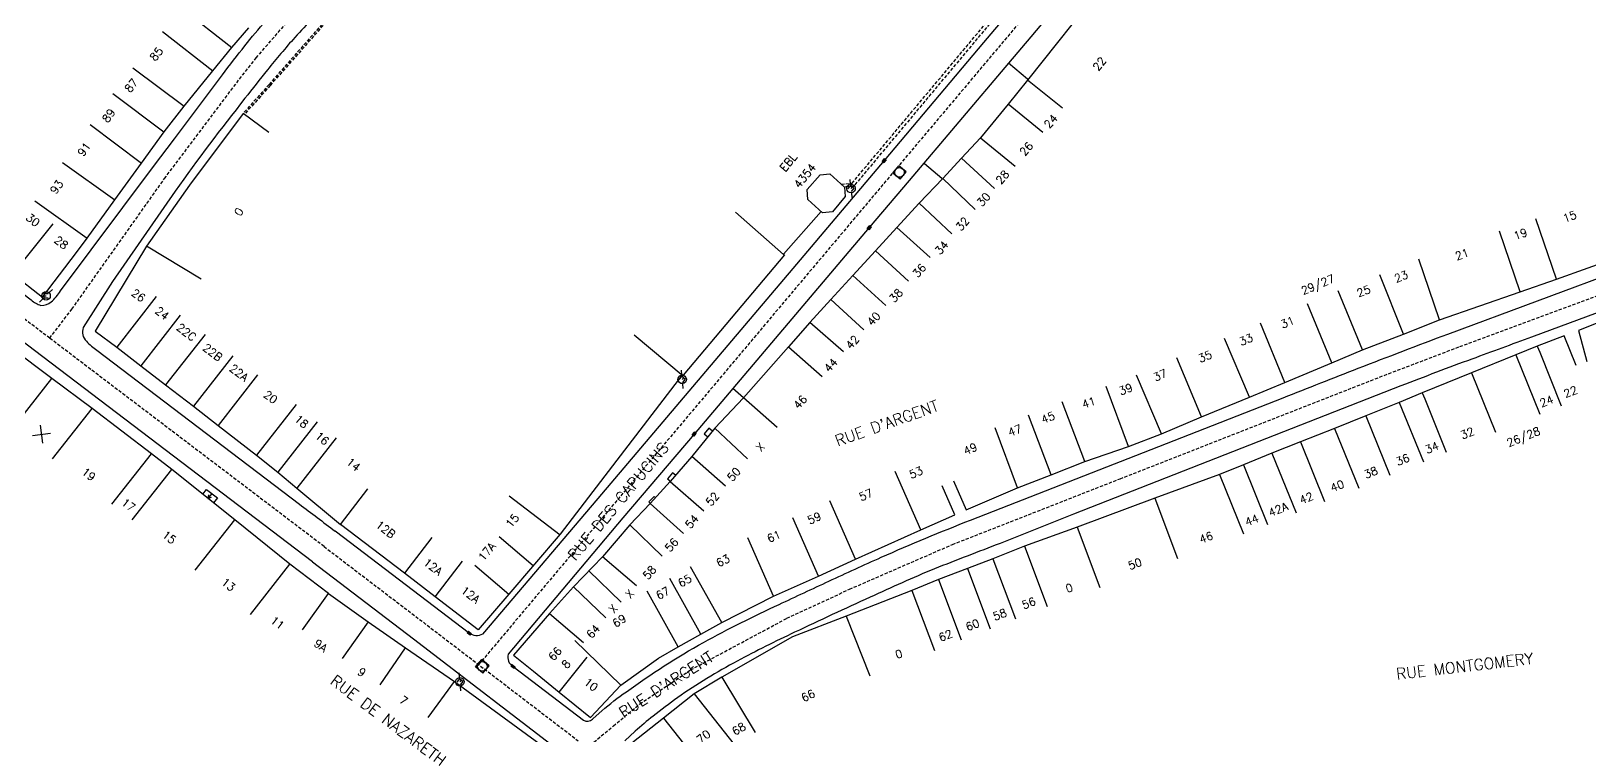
# Model space of a CAD drawing. Header units: millimetres. Extents: x 126000 to 127000, y 153000 to 154000.
# Drawn here: x 126389 to 126632.5, y 153689.6 to 153799.6 of the extents above; entities that cross this region are included whole.
import ezdxf
from ezdxf.enums import TextEntityAlignment as Align

# ---------------------------------------------------------------- set-up
doc = ezdxf.new("R2010")
doc.units = ezdxf.units.MM
doc.linetypes.add('DASHED', pattern=[0.75, 0.5, -0.25])
doc.layers.get('0').update_dxf_attribs({"linetype": 'CONTINUOUS'})
for name, color, linetype in [('W0001', 6, 'DASHED'), ('W0008', 7, 'CONTINUOUS'), ('W0100', 7, 'CONTINUOUS'), ('W0105', 7, 'CONTINUOUS'), ('W0112', 1, 'DASHED'), ('W0400', 7, 'CONTINUOUS'), ('W0420', 7, 'CONTINUOUS'), ('W0471', 7, 'CONTINUOUS'), ('W0989', 7, 'CONTINUOUS'), ('W0991', 7, 'CONTINUOUS'), ('W1102', 7, 'CONTINUOUS')]:
    doc.layers.add(name, color=color, linetype=linetype)
doc.styles.get("Standard").update_dxf_attribs({"font": 'romans.shx', "width": 0.85})

# ---------------------------------------------------------------- blocks, each defined once
blk = doc.blocks.new('t991o')
at = {"color": 0, "linetype": 'Continuous'}
for p, q in [((-1, 1), (1, -1)), ((-1, -1), (1, 1))]:
    blk.add_line(p, q, dxfattribs=at)
blk = doc.blocks.new('T400')
for p, q in [((-0.15, 0.3), (0.15, 0.3)), ((-0.15, -0.25), (-0.15, 0.3)), ((-0.15, 0.15), (0.15, 0.15)), ((-0.15, 0), (0.15, 0)), ((0.15, 0.3), (0.15, -0.25)), ((-0.15, -0.15), (0.15, -0.15)), ((-0.15, -0.25), (-0.15, -0.3)), ((-0.15, -0.3), (0.15, -0.3)), ((0.15, -0.3), (0.15, -0.25))]:
    blk.add_line(p, q)
blk = doc.blocks.new('T471')
for p, q in [((-0.333334, 0.333334), (-0.333334, -0.333334)), ((-0.333334, 0.333334), (0.333334, 0.333334)), ((-0.333334, 0), (0, 0)), ((0.500001, 0.500001), (1.000002, 1.000002)), ((-0.500001, -0.500001), (-1.000002, -1.000002)), ((-0.333334, -0.333334), (0.333334, -0.333334))]:
    blk.add_line(p, q)
blk.add_ellipse((0, 0), major_axis=(0.471405, 0.471405), ratio=1, start_param=5.4977871438, end_param=11.780972451)
blk = doc.blocks.new('T420')
for p, q in [((0.75, 0.75), (-0.75, 0.75)), ((-0.75, 0.75), (-0.75, -0.75)), ((0.75, 0.75), (0.75, -0.75)), ((0.75, -0.75), (-0.75, -0.75))]:
    blk.add_line(p, q)
blk.add_ellipse((0, 0), major_axis=(-0.53, 0.53), ratio=1, start_param=3.926991, end_param=10.210176)

msp = doc.modelspace()

# ---------------------------------------------------------------- linework, layer by layer
at = {"layer": 'W0001'}
for points in [[(126391.94, 153751.67), (126395.41, 153756.2), (126409.86, 153776.57), (126420.68, 153790.93), (126424.19, 153795.43), (126429.69, 153801.77), (126453.7, 153826.58), (126461.62, 153833.43), (126492.41, 153857.1), (126510.42, 153871.17), (126544.34, 153899.62), (126556.02, 153908.94), (126572.58, 153921.16), (126577.82, 153925.03), (126577.82, 153925.03)], [(126475.78, 153687.68), (126479.98, 153691.17), (126484.09, 153694.59), (126492.03, 153699.9), (126507.07, 153707.96), (126516.85, 153712.5), (126532.93, 153719.48), (126559.11, 153729.73), (126599.64, 153745.6), (126612.17, 153750.37), (126663.71, 153769.41), (126685.58, 153777.2), (126700.74, 153783.49), (126713.87, 153789.26), (126726.47, 153794.92), (126726.47, 153794.92)], [(126434.79, 153719.16), (126391.94, 153751.67), (126370.63, 153767.84), (126359.72, 153776.22), (126345.45, 153788.67), (126345.45, 153788.67)]]:
    msp.add_lwpolyline(points, dxfattribs=at)
at = {"layer": 'W0001', "flags": 128}
for points in [[(126615.52, 153887.16), (126600.36, 153868.56), (126458.93, 153700.73)], [(126434.79, 153719.16), (126450.58, 153707.12), (126474.49, 153688.84)]]:
    msp.add_lwpolyline(points, dxfattribs=at)
at = {"layer": 'W0008'}
for p, q in [((126544.65, 153792.12), (126541.68, 153794.59)), ((126531.26, 153776.57), (126528.57, 153778.89)), ((126500.27, 153742.35), (126498.62, 153743.83))]:
    msp.add_line(p, q, dxfattribs=at)
for points in [[(126594.8, 153895.12), (126606.02, 153882.15, -0.353245), (126605.85, 153879.61), (126598.24, 153870.14), (126591.46, 153861.65), (126573.47, 153840.11), (126560.99, 153825.3), (126541.54, 153802.23), (126537.78, 153797.83), (126522.25, 153779.39), (126508.55, 153763.21), (126477.52, 153726.63), (126459.54, 153705.46, -0.278928), (126457.48, 153705.61), (126436.52, 153721.56)], [(126649.86, 153874.2), (126646.94, 153878.55, 0.061573), (126639.23, 153886.48, 0.286213), (126625.91, 153887.08, 0.083423), (126613.04, 153879.21, 0.038062), (126602.07, 153866.44), (126597.87, 153861.39), (126578.4, 153838.2), (126571.54, 153830.06), (126564.85, 153822.12), (126545.15, 153798.71), (126541.68, 153794.59), (126526.18, 153776.3), (126519.93, 153768.93), (126498.62, 153743.83), (126492.59, 153736.72), (126481.45, 153723.63), (126463.56, 153702.35, 0.359957), (126464.32, 153700.42), (126475.31, 153692.04, 0.329529), (126476.69, 153692.21)], [(126347.65, 153790.47, -0.0012), (126355.84, 153783.43, 0.0158), (126363.46, 153777.1), (126389.06, 153757.64, 0.1249), (126390.58, 153756.79, 0.1883), (126392.15, 153757.33, 0.0723), (126393.64, 153759.06), (126408.16, 153778.49), (126411.41, 153782.8), (126418.91, 153792.76, -0.0074), (126422.42, 153797.31, -0.0239), (126429.13, 153804.92), (126452.73, 153829.23, 0.0904), (126453.34, 153830.15, 0.1935), (126453.5, 153831.95, 0.108), (126452.82, 153832.85), (126441.84, 153843.12), (126427.84, 153856.19), (126426.34, 153857.58), (126426.34, 153857.58)], [(126435.89, 153804.56, 0.0092), (126430.24, 153798.62, 0.0139), (126425.95, 153793.56, 0.0038), (126422.44, 153789.11, 0.014), (126411.56, 153774.64), (126401.75, 153760.51), (126397.17, 153753.33, 0.2973), (126397.67, 153751.19, 0.0659), (126399.31, 153749.8), (126430.93, 153725.79, 0.0003), (126436.52, 153721.56), (126436.52, 153721.56)], [(126476.69, 153692.21, -0.0433), (126476.8, 153692.32), (126478.17, 153693.52, -0.0238), (126482, 153696.5, -0.0289), (126494.04, 153704.2, -0.0171), (126505.86, 153710.13, -0.0013), (126513.64, 153713.76, -0.0043), (126521.81, 153717.49, -0.0112), (126535.75, 153723.28), (126566.37, 153735.25), (126584.55, 153742.38, -0.0009), (126596.31, 153746.97, -0.0038), (126610.28, 153752.31), (126652.32, 153767.9, -0.0039)], [(126637.82, 153757.2), (126623.37, 153751.84, -0.0005), (126614.06, 153748.42, 0.0051), (126602.96, 153744.22), (126551.84, 153724.21), (126540.37, 153719.65, 0.0022), (126530.11, 153715.68, 0.0107), (126520.05, 153711.24, 0.0037), (126508.28, 153705.78, 0.0125), (126499.32, 153701.28, 0.0312), (126490.02, 153695.59, 0.0123), (126486.18, 153692.68, 0.022), (126483.39, 153690.33), (126481.78, 153688.81, 0.1996)], [(126432.97, 153716.77), (126384.56, 153753.53, 0.194), (126383.14, 153753.85, 0.1634), (126381.94, 153753.29), (126376.28, 153747.64), (126376.28, 153747.64)]]:
    msp.add_lwpolyline(points, format="xyb", dxfattribs=at)
msp.add_lwpolyline([(126432.97, 153716.77), (126448.76, 153704.73), (126472.66, 153686.46)], dxfattribs=at)
at = {"layer": 'W0100'}
for p, q in [((126417.26, 153727.44), (126416.65, 153726.67)), ((126416.75, 153727.23), (126416.65, 153726.67)), ((126416.65, 153726.67), (126417.23, 153726.88))]:
    msp.add_line(p, q, dxfattribs=at)
for points in [[(126556.27, 153806.55), (126544.65, 153791.93), (126541.6, 153788.2), (126537.29, 153782.93), (126534.35, 153779.78), (126531.4, 153776.6), (126527.72, 153772.72), (126524.23, 153768.97), (126520.93, 153765.32), (126517.35, 153761.48), (126513.91, 153757.71), (126510.64, 153754.14), (126507.31, 153750.33), (126500.27, 153742.35), (126495.84, 153737.64), (126492.22, 153733.2), (126488.84, 153729.31), (126485.73, 153725.86), (126482.53, 153722.54), (126478.25, 153717.57), (126473.74, 153712.85), (126470.02, 153708.73), (126464.38, 153702.18), (126467.47, 153699.69), (126471.49, 153696.43), (126476.38, 153692.49)], [(126386.17, 153761.73), (126390.84, 153758.07), (126396.15, 153765.04), (126397.77, 153767.3), (126402.09, 153773.29), (126406.26, 153779), (126409.81, 153783.89), (126412.93, 153787.88), (126417.44, 153793.41), (126420.4, 153797.03), (126423.03, 153800.11)], [(126426.14, 153783.75), (126422.14, 153786.75), (126413.75, 153775.56), (126407.07, 153766.04), (126399.05, 153752.79), (126402.41, 153750.29), (126406.16, 153747.38), (126410.04, 153744.39), (126414.38, 153741.05), (126418.25, 153738.07), (126424.24, 153733.44), (126427.56, 153730.74), (126430.53, 153728.26), (126437.38, 153722.59), (126437.38, 153722.59)], [(126512.4, 153771.47), (126506.53, 153764.8), (126506.68, 153764.68), (126490.87, 153745.88), (126490.77, 153746.01), (126479.83, 153731.77), (126471.65, 153721.08), (126463.64, 153711.7), (126458.88, 153706.14), (126452.13, 153711.32), (126447.35, 153714.98), (126437.38, 153722.59), (126441.62, 153728.16)], [(126533.1, 153729.43), (126535.06, 153724.87), (126543.1, 153728.33), (126548.34, 153730.34), (126553.59, 153732.41), (126560.43, 153734.79), (126565.56, 153736.74), (126571.84, 153739.42), (126579.31, 153742.47), (126584.82, 153744.78), (126592.15, 153747.83), (126596.97, 153749.86), (126603.34, 153752.28), (126609, 153754.55), (126621.57, 153758.91), (126627.27, 153760.88), (126637.14, 153764.44)], [(126645.8, 153758.84), (126630.69, 153752.89), (126631.98, 153748.04), (126631.98, 153748.04)], [(126435.49, 153711.83), (126429.46, 153716.43), (126420.84, 153723.32), (126410.99, 153731.19), (126407.84, 153733.61), (126398.57, 153740.72), (126392.29, 153745.38), (126385.98, 153750.13), (126382.35, 153752.88), (126378.81, 153749.35), (126378.81, 153749.35)], [(126630.32, 153747.39), (126628.47, 153752.05), (126624.25, 153750.41), (126620.91, 153749.08), (126613.96, 153746.29), (126606.29, 153743.17), (126602.71, 153741.66), (126597.47, 153739.58), (126592.61, 153737.58), (126587.26, 153735.5), (126582.81, 153733.73), (126578.36, 153731.92), (126574.64, 153730.42), (126564.53, 153726.69), (126552.4, 153722.17), (126544.17, 153719.21), (126539.23, 153717.24), (126535.28, 153715.71), (126530.77, 153713.99), (126526.58, 153712.3), (126516.33, 153708.3), (126507.96, 153705.04), (126496.92, 153698.75), (126492.61, 153696.16), (126487.8, 153692.39), (126482.84, 153688.46)], [(126415.85, 153727.31), (126416.44, 153728.04), (126418.15, 153726.77), (126417.52, 153725.98), (126417.52, 153725.98)], [(126476.38, 153692.49), (126481.14, 153697.52), (126487.02, 153701.76), (126490.09, 153703.49), (126493.64, 153705.5), (126496.9, 153707.32), (126504.98, 153711.41), (126512.01, 153714.54), (126517.78, 153717.19), (126528, 153721.77), (126533.29, 153724.09), (126531.33, 153728.65), (126531.33, 153728.65)], [(126431.41, 153706.14), (126435.49, 153711.83), (126441.68, 153707.39), (126447.51, 153703.33), (126455.17, 153698.11), (126472.01, 153685.77), (126467.87, 153680.12)]]:
    msp.add_lwpolyline(points, dxfattribs=at)
msp.add_lwpolyline([(126510.33, 153773.32), (126510.23, 153774.88), (126512.29, 153777.19), (126513.75, 153777.32), (126516.05, 153775.26), (126516.15, 153773.79), (126514.2, 153771.39), (126512.63, 153771.26)], close=True, dxfattribs=at)
at = {"layer": 'W0105'}
for points in [[(126495.46, 153737.18), (126494.86, 153737.64), (126494.15, 153736.73), (126494.73, 153736.29)], [(126489.67, 153730.27), (126489.19, 153730.67), (126488.42, 153729.73), (126488.88, 153729.35)], [(126486.55, 153726.77), (126486.32, 153726.99), (126485.51, 153726.11), (126485.75, 153725.88)]]:
    msp.add_lwpolyline(points, dxfattribs=at)
at = {"layer": 'W0112'}
for p, q in [((126436.94, 153803.46), (126426.19, 153791.28)), ((126437.12, 153803.29), (126426.38, 153791.12)), ((126425.18, 153790.14), (126424.68, 153789.58)), ((126425.37, 153789.98), (126424.86, 153789.41)), ((126425.69, 153790.71), (126425.18, 153790.14)), ((126425.87, 153790.55), (126425.37, 153789.98)), ((126426.19, 153791.28), (126425.69, 153790.71)), ((126426.38, 153791.12), (126425.87, 153790.55)), ((126423.16, 153787.88), (126422.65, 153787.31)), ((126423.34, 153787.71), (126422.84, 153787.15)), ((126423.66, 153788.44), (126423.16, 153787.88)), ((126423.85, 153788.28), (126423.34, 153787.71)), ((126424.17, 153789.01), (126423.66, 153788.44)), ((126424.36, 153788.84), (126423.85, 153788.28)), ((126424.68, 153789.58), (126424.17, 153789.01)), ((126424.86, 153789.41), (126424.36, 153788.84)), ((126422.65, 153787.31), (126422.14, 153786.75)), ((126422.84, 153787.15), (126422.33, 153786.58))]:
    msp.add_line(p, q, dxfattribs=at)
msp.add_lwpolyline([(126515.54, 153775.72), (126517.23, 153775.84), (126549.9, 153814.84), (126550.28, 153814.52), (126517.48, 153775.36), (126516.05, 153775.26)], dxfattribs=at)
at = {"layer": 'W1102'}
for p, q in [((126499.03, 153771.32), (126506.54, 153764.72)), ((126483.22, 153752.22), (126490.88, 153745.79)), ((126463.72, 153727.06), (126471.66, 153720.99))]:
    msp.add_line(p, q, dxfattribs=at)
for points in [[(126412.51, 153803.17), (126420.4, 153797.03), (126420.4, 153797.03)], [(126409.55, 153799.55), (126417.44, 153793.41), (126417.44, 153793.41)], [(126404.94, 153793.89), (126412.93, 153787.88), (126412.93, 153787.88)], [(126401.8, 153789.87), (126409.79, 153783.87), (126409.79, 153783.87)], [(126550.12, 153787.58), (126544.65, 153791.93)], [(126547.02, 153783.77), (126541.6, 153788.2)], [(126398.27, 153785.01), (126406.26, 153779), (126406.26, 153779)], [(126537.29, 153782.93), (126542.71, 153778.5)], [(126393.94, 153779.08), (126402.09, 153773.29), (126402.09, 153773.29)], [(126539.49, 153775.02), (126534.35, 153779.78)], [(126531.4, 153776.6), (126536.48, 153771.77)], [(126389.62, 153773.1), (126397.77, 153767.3), (126397.77, 153767.3)], [(126532.84, 153767.95), (126527.72, 153772.72)], [(126392.43, 153769.53), (126386.17, 153761.73), (126386.17, 153761.73)], [(126524.23, 153768.97), (126529.43, 153764.28)], [(126621.57, 153758.91), (126618.34, 153768.35), (126618.34, 153768.35)], [(126627.27, 153760.88), (126624.04, 153770.32), (126624.04, 153770.32)], [(126415.62, 153760.86), (126407.07, 153766.04), (126407.07, 153766.04)], [(126520.93, 153765.32), (126526.06, 153760.55)], [(126609, 153754.55), (126605.77, 153763.99), (126605.77, 153763.99)], [(126522.52, 153756.75), (126517.35, 153761.48)], [(126603.34, 153752.28), (126599.66, 153761.55), (126599.66, 153761.55)], [(126596.97, 153749.86), (126593.18, 153759.08), (126593.18, 153759.08)], [(126408.58, 153758.16), (126402.41, 153750.29), (126402.41, 153750.29)], [(126513.91, 153757.71), (126519.07, 153752.98)], [(126592.15, 153747.83), (126588.36, 153757.05), (126588.36, 153757.05)], [(126412.33, 153755.25), (126406.16, 153747.38), (126406.16, 153747.38)], [(126515.91, 153749.54), (126510.64, 153754.14)], [(126584.82, 153744.78), (126581.03, 153754), (126581.03, 153754)], [(126416.2, 153752.26), (126410.04, 153744.39), (126410.04, 153744.39)], [(126579.31, 153742.47), (126575.43, 153751.65), (126575.43, 153751.65)], [(126420.55, 153748.92), (126414.38, 153741.05), (126414.38, 153741.05)], [(126507.31, 153750.33), (126512.56, 153745.7)], [(126571.84, 153739.42), (126567.96, 153748.6), (126567.96, 153748.6)], [(126620.91, 153749.08), (126624.67, 153739.79), (126624.67, 153739.79)], [(126624.25, 153750.41), (126624.66, 153749.47), (126628.01, 153741.11), (126628.01, 153741.11)], [(126613.96, 153746.29), (126617.72, 153736.99), (126617.72, 153736.99)], [(126386.11, 153737.52), (126392.29, 153745.38), (126392.29, 153745.38)], [(126424.41, 153745.94), (126418.25, 153738.07), (126418.25, 153738.07)], [(126560.43, 153734.79), (126556.93, 153744.13), (126556.93, 153744.13)], [(126565.56, 153736.74), (126561.68, 153745.92), (126561.68, 153745.92)], [(126430.41, 153741.31), (126424.24, 153733.44), (126424.24, 153733.44)], [(126505.53, 153737.72), (126500.27, 153742.35)], [(126553.59, 153732.41), (126550.06, 153741.73), (126550.06, 153741.73)], [(126602.71, 153741.66), (126606.47, 153732.37), (126606.47, 153732.37)], [(126606.29, 153743.17), (126606.7, 153742.23), (126610.05, 153733.88), (126610.05, 153733.88)], [(126392.39, 153732.86), (126398.57, 153740.72), (126398.57, 153740.72)], [(126548.34, 153730.34), (126544.81, 153739.66), (126544.81, 153739.66)], [(126597.47, 153739.58), (126601.23, 153730.28), (126601.23, 153730.28)], [(126433.72, 153738.61), (126427.56, 153730.74), (126427.56, 153730.74)], [(126500.93, 153732.84), (126495.84, 153737.64)], [(126543.1, 153728.33), (126539.57, 153737.66), (126539.57, 153737.66)], [(126592.61, 153737.58), (126596.37, 153728.29), (126596.37, 153728.29)], [(126436.7, 153736.13), (126430.53, 153728.26), (126430.53, 153728.26)], [(126587.26, 153735.5), (126591.03, 153726.2), (126591.03, 153726.2)], [(126401.65, 153725.75), (126407.84, 153733.61), (126407.84, 153733.61)], [(126497.5, 153728.6), (126492.22, 153733.2)], [(126578.36, 153731.92), (126582.13, 153722.62), (126582.13, 153722.62)], [(126582.81, 153733.73), (126586.58, 153724.43), (126586.58, 153724.43)], [(126404.81, 153723.33), (126410.99, 153731.19), (126410.99, 153731.19)], [(126488.84, 153729.31), (126494.12, 153724.72)], [(126528, 153721.77), (126523.98, 153730.89), (126523.98, 153730.89)], [(126574.64, 153730.42), (126578.4, 153721.12), (126578.4, 153721.12)], [(126564.53, 153726.69), (126568.08, 153717.3), (126568.08, 153717.3)], [(126490.92, 153721.17), (126485.73, 153725.86)], [(126517.78, 153717.19), (126513.76, 153726.31), (126513.76, 153726.31)], [(126414.66, 153715.46), (126420.84, 153723.32), (126420.84, 153723.32)], [(126482.53, 153722.54), (126487.57, 153717.68)], [(126512.01, 153714.54), (126507.99, 153723.66), (126507.99, 153723.66)], [(126552.4, 153722.17), (126555.95, 153712.78), (126555.95, 153712.78)], [(126451.6, 153720.55), (126447.35, 153714.98)], [(126467.43, 153716.13), (126462.11, 153720.68)], [(126504.98, 153711.41), (126500.96, 153720.53), (126500.96, 153720.53)], [(126452.13, 153711.32), (126456.39, 153716.87)], [(126483.56, 153713), (126478.25, 153717.57)], [(126539.23, 153717.24), (126542.78, 153707.85), (126542.78, 153707.85)], [(126544.17, 153719.21), (126547.71, 153709.82), (126547.71, 153709.82)], [(126423.28, 153708.57), (126429.46, 153716.43), (126429.46, 153716.43)], [(126458.32, 153716.24), (126463.64, 153711.7)], [(126481.17, 153710.5), (126476.12, 153715.34)], [(126496.9, 153707.32), (126492.04, 153716.01), (126492.04, 153716.01)], [(126535.28, 153715.71), (126538.83, 153706.33), (126538.83, 153706.33)], [(126473.74, 153712.85), (126478.79, 153708.01)], [(126490.09, 153703.49), (126485.23, 153712.18), (126485.23, 153712.18)], [(126493.64, 153705.5), (126488.78, 153714.19), (126488.78, 153714.19)], [(126526.58, 153712.3), (126530.13, 153702.92), (126530.13, 153702.92)], [(126530.77, 153713.99), (126534.31, 153704.6), (126534.31, 153704.6)], [(126441.68, 153707.39), (126437.61, 153701.7)], [(126470.02, 153708.73), (126475.32, 153704.16)], [(126516.33, 153708.3), (126520.01, 153698.96), (126520.01, 153698.96)], [(126443.56, 153697.55), (126447.51, 153703.33)], [(126481.14, 153697.52), (126473.95, 153704.47), (126473.95, 153704.47)], [(126471.49, 153696.43), (126475.9, 153701.88)], [(126451.03, 153692.46), (126455.17, 153698.11)], [(126496.92, 153698.75), (126502.13, 153690.16), (126502.13, 153690.16)], [(126492.61, 153696.16), (126498.83, 153688.27), (126498.83, 153688.27)], [(126487.8, 153692.39), (126490.93, 153688.43), (126490.93, 153688.43)]]:
    msp.add_lwpolyline(points, dxfattribs=at)

# ---------------------------------------------------------------- block references
at = {"layer": 'W0400'}
for p, rotation in [((126522.25, 153779.39), 319.8707), ((126519.93, 153768.93), 139.6988000009443), ((126492.59, 153736.72), 139.6988000009443), ((126457.48, 153705.61), 232.3227), ((126464.32, 153700.42), 231.4866000055844)]:
    msp.add_blockref('T400', p, dxfattribs=dict(at, rotation=rotation))
at = {"layer": 'W0420'}
for p, rotation in [((126524.65, 153777.54), 229.7561), ((126459.51, 153700.46), 229.6415)]:
    msp.add_blockref('T420', p, dxfattribs=dict(at, rotation=rotation))
at = {"layer": 'W0471'}
for p, rotation in [((126517.07, 153775.02), 230.0426), ((126490.72, 153745.25), 229.5842), ((126455.99, 153698.04), 229.6415)]:
    msp.add_blockref('T471', p, dxfattribs=dict(at, rotation=rotation))
msp.add_blockref('T471', (126391.37, 153758.29), dxfattribs=at)
at = {"layer": 'W0991', "rotation": 52.3307560398234}
msp.add_blockref('t991o', (126390.68, 153736.69), dxfattribs=at)

# ---------------------------------------------------------------- texts
at = {"layer": 'W0989'}
for s, rotation, p in [("RUE D'ARGENT", 19.4956, (126522.68, 153738.41)), ('RUE DES CAPUCINS', 50.2709, (126480.73, 153726.23)), ("RUE D'ARGENT", 32.6679, (126488.23, 153697.63)), ('RUE MONTGOMERY', 6.5954, (126612.93, 153700.49)), ('RUE DE NAZARETH', 323.1758, (126444.83, 153692.02))]:
    msp.add_text(s, height=1.75, rotation=rotation, dxfattribs=at).set_placement(p, align=Align.MIDDLE)
at = {"layer": 'W0991'}
for s, rotation, p in [('85', 50.7847, (126408.6, 153796.02)), ('22', 51.5118, (126555.87, 153794.5)), ('87', 51.952, (126404.68, 153791.12)), ('89', 54.0552, (126401.15, 153786.42)), ('24', 48.3185, (126548.27, 153785.52)), ('91', 53.8125, (126397.32, 153781.16)), ('EBL', 50.7758, (126507.29, 153779.12)), ('26', 48.3185, (126544.45, 153781.23)), ('4354', 50.7758, (126509.87, 153777.01)), ('28', 48.3185, (126540.74, 153776.82)), ('93', 54.2247, (126393.03, 153775.27)), ('30', 48.3185, (126537.79, 153773.33)), ('30', 321.0988, (126389.32, 153770.11)), ('0', 53.946, (126421.48, 153771.39)), ('32', 48.3185, (126534.48, 153769.51)), ('15', 19.8476, (126629.32, 153770.66)), ('19', 19.0972, (126621.64, 153767.93)), ('28', 321.9471, (126393.75, 153766.59)), ('34', 48.3185, (126531.24, 153765.8)), ('21', 19.1061, (126612.5, 153764.76)), ('36', 48.3185, (126527.75, 153762.23)), ('29/27', 22.8254, (126590.02, 153759.96)), ('23', 21.8995, (126603, 153761.3)), ('26', 323.4251, (126405.8, 153758.36)), ('38', 47.7979, (126524.11, 153758.34)), ('25', 20.8189, (126597.14, 153759.01)), ('24', 322.1925, (126409.5, 153755.55)), ('22C', 322.2987, (126413.3, 153752.61)), ('40', 47.7979, (126520.62, 153754.7)), ('31', 22.5524, (126585.23, 153754.16)), ('42', 47.7979, (126517.3, 153751.06)), ('33', 22.8156, (126578.77, 153751.46)), ('22B', 322.4611, (126417.39, 153749.46)), ('35', 22.1735, (126572.37, 153748.82)), ('22A', 322.3782, (126421.5, 153746.29)), ('44', 47.7979, (126513.92, 153747.46)), ('37', 23.1233, (126565.36, 153745.9)), ('39', 20.7715, (126559.98, 153743.71)), ('22', 21.2668, (126629.44, 153743.31)), ('20', 322.3361, (126426.44, 153742.48)), ('46', 47.7979, (126509.15, 153741.71)), ('41', 19.2095, (126554.21, 153741.63)), ('24', 21.6218, (126625.71, 153741.84)), ('18', 320.7931, (126431.27, 153738.67)), ('45', 21.5115, (126547.85, 153739.28)), ('16', 320.1922, (126434.49, 153736.03)), ('47', 20.9677, (126542.68, 153737.27)), ('32', 22.0914, (126613.32, 153736.85)), ('26/28', 21.9151, (126622.13, 153736.19)), ('X', 46.6966, (126502.93, 153734.69)), ('49', 23.307, (126535.72, 153734.41)), ('34', 22.897, (126607.8, 153734.59)), ('14', 320.3709, (126439.38, 153731.97)), ('53', 23.7, (126527.23, 153730.71)), ('38', 22.2812, (126598.26, 153730.71)), ('36', 21.7033, (126603.23, 153732.72)), ('19', 322.4778, (126398.03, 153730.42)), ('50', 48.2387, (126498.78, 153730.43)), ('40', 21.3132, (126593.02, 153728.62)), ('52', 48.2387, (126495.44, 153726.57)), ('57', 24.1482, (126519.41, 153727.23)), ('42', 21.7161, (126588.18, 153726.72)), ('17', 322.5448, (126404.25, 153725.65)), ('15', 49.4869, (126464.19, 153723.2)), ('59', 24.6324, (126511.35, 153723.59)), ('42A', 22.1301, (126583.79, 153724.95)), ('12B', 322.6148, (126444.4, 153721.84)), ('54', 48.2387, (126492.23, 153723.04)), ('44', 21.9531, (126579.68, 153723.28)), ('15', 321.3667, (126410.61, 153720.61)), ('17A', 49.4869, (126460.22, 153718.36)), ('56', 48.2387, (126489.07, 153719.41)), ('61', 23.9731, (126505.04, 153720.74)), ('46', 20.2559, (126572.53, 153720.58)), ('12A', 322.6148, (126451.79, 153716.01)), ('63', 26.8794, (126497.09, 153716.95)), ('50', 20.4229, (126561.43, 153716.46)), ('58', 48.2387, (126485.61, 153715.11)), ('65', 29.2207, (126491.12, 153713.83)), ('13', 321.3664, (126419.85, 153713.23)), ('12A', 322.6148, (126457.65, 153711.64)), ('X', 46.6966, (126482.52, 153711.76)), ('67', 29.5264, (126487.68, 153711.89)), ('0', 19.7792, (126551.16, 153712.69)), ('X', 46.6966, (126479.94, 153709.44)), ('56', 21.7526, (126544.85, 153710.33)), ('11', 322.8979, (126427.51, 153707.25)), ('69', 33.6967, (126480.9, 153707.57)), ('60', 20.9317, (126536.06, 153706.91)), ('58', 21.1249, (126540.32, 153708.55)), ('64', 48.2387, (126476.81, 153705.91)), ('62', 21.8738, (126531.84, 153705.26)), ('9A', 324.4846, (126434.26, 153703.69)), ('66', 48.2387, (126470.86, 153702.42)), ('0', 21.3441, (126524.55, 153702.38)), ('9', 324.4846, (126440.68, 153699.54)), ('8', 46.8393, (126472.58, 153700.81)), ('10', 321.1121, (126476.48, 153697.61)), ('7', 324.4846, (126447.22, 153695.14)), ('66', 26.2003, (126510.38, 153695.9)), ('70', 38.0609, (126494.06, 153689.49)), ('68', 31.0321, (126499.57, 153690.71))]:
    msp.add_text(s, height=1.25, rotation=rotation, dxfattribs=at).set_placement(p, align=Align.MIDDLE)

doc.saveas('drawing.dxf')
